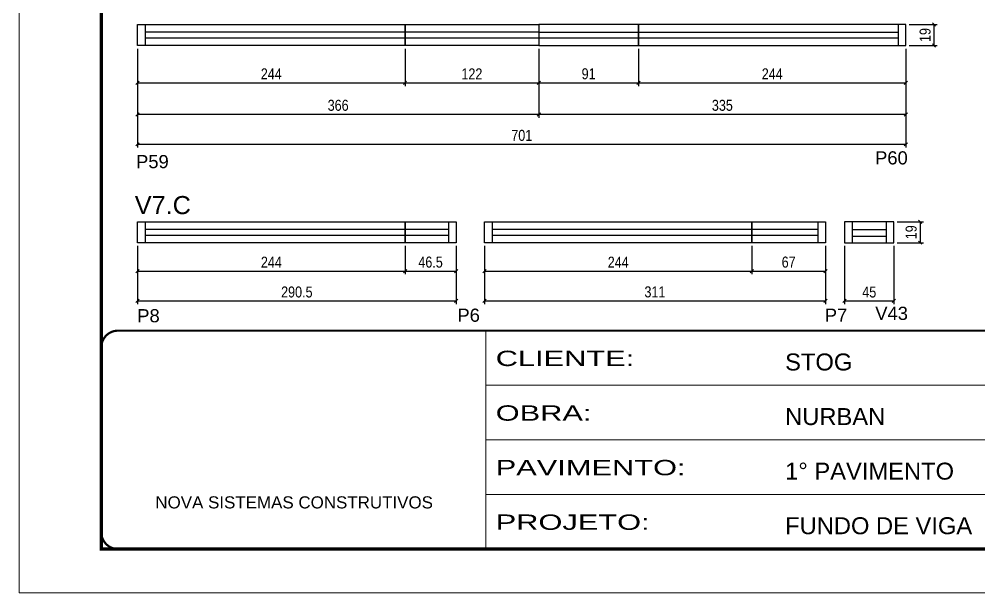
# Model space of a CAD drawing. Header units: millimetres. Extents: x 2455 to 8708, y 366 to 3713.
# Drawn here: x 4053 to 4929, y 1514 to 2038 of the extents above; entities that cross this region are included whole.
import ezdxf

# ---------------------------------------------------------------- set-up
doc = ezdxf.new("R2010")
doc.units = ezdxf.units.MM
doc.linetypes.add('CONTINUO', pattern=[0])
doc.linetypes.add('DASHED', pattern=[0.75, 0.5, -0.25])
for name, color, linetype in [('5', 5, 'Continuous'), ('COTA', 241, 'Continuous'), ('NOMENCLATURA', 7, 'Continuous'), ('Painéis', 200, 'Continuous'), ('SARR_2.2x7', 40, 'Continuous')]:
    doc.layers.add(name, color=color, linetype=linetype)
doc.layers.add('Folhas', color=255, linetype='Continuous', lineweight=9)
doc.layers.add('SARRAFO DE PRESSAO', color=251, linetype='DASHED', lineweight=9)
doc.styles.add('ARIAL', font='arial.ttf')
doc.styles.add('COTA TECNICA', font='techl___.ttf', dxfattribs={"height": 10})
doc.styles.add('COTA TECNICA-50', font='techl___.ttf', dxfattribs={"height": 10})
doc.styles.get("Standard").update_dxf_attribs({"font": 'arial.ttf'})
doc.styles.add('Tecnologia', font='')
doc.styles.get('Tecnologia').set_extended_font_data('Forgotten Futurist')
doc.dimstyles.new('COTA PAINEL-50', dxfattribs={"dimtxt": 10, "dimasz": 3, "dimexe": 3, "dimexo": 3, "dimgap": 3, "dimtad": 1, "dimdec": 1, "dimzin": 12, "dimdsep": 46, "dimtxsty": 'COTA TECNICA-50', "dimblk1": 'OBLIQUE', "dimblk2": 'OBLIQUE', "dimsah": 1, "dimcen": 0.9, "dimclrd": 4, "dimclre": 4, "dimclrt": 240, "dimadec": 1, "dimazin": 3, "dimtfac": 1, "dimtdec": 1, "dimtmove": 0, "dimatfit": 3, "dimfxl": 1, "dimtolj": 1, "dimtzin": 12, "dimarcsym": 0})
doc.dimstyles.new('PAINEL', dxfattribs={"dimtxt": 10, "dimasz": 3, "dimexe": 3, "dimexo": 3, "dimgap": 3, "dimtad": 1, "dimdec": 1, "dimzin": 12, "dimdsep": 46, "dimtxsty": 'COTA TECNICA', "dimblk1": 'OBLIQUE', "dimblk2": 'OBLIQUE', "dimsah": 1, "dimcen": 0.9, "dimclrd": 4, "dimclre": 4, "dimclrt": 240, "dimadec": 1, "dimazin": 3, "dimtfac": 1, "dimtdec": 1, "dimtmove": 0, "dimatfit": 3, "dimfxl": 1, "dimtolj": 1, "dimtzin": 12, "dimarcsym": 0})

# ---------------------------------------------------------------- blocks, each defined once
blk = doc.blocks.new('9999999999')
at = {"color": 30, "linetype": 'CONTINUO'}
for p, q in [((98564.56, 34230.21), (98564.56, 34429.45)), ((98564.56, 34379.64), (99583.98, 34379.64)), ((98564.56, 34329.83), (99487.98, 34329.83)), ((98564.56, 34280.02), (99487.98, 34280.02))]:
    blk.add_line(p, q, dxfattribs=at)
at = {"color": 30, "linetype": 'CONTINUO', "const_width": 2}
blk.add_lwpolyline([(99583.98, 34230.21), (99583.98, 34414.45, 0.414214), (99568.98, 34429.45), (98228.98, 34429.45, 0.414214), (98213.98, 34414.45), (98213.98, 34245.21, 0.414214), (98228.98, 34230.21), (99583.98, 34230.21)], format="xyb", dxfattribs=at)
at = {"layer": 'Folhas'}
blk.add_lwpolyline([(98138.98, 34190.21), (99623.98, 34190.21), (99623.98, 35240.21), (98138.98, 35240.21)], close=True, dxfattribs=at)
at = {"layer": 'Folhas', "color": 30, "const_width": 3}
blk.add_lwpolyline([(98213.98, 34230.21), (99583.98, 34230.21), (99583.98, 35200.21), (98213.98, 35200.21)], close=True, dxfattribs=at)
at = {"color": 7, "linetype": 'Continuous', "ltscale": 5, "style": 'ARIAL'}
for s, height, p in [('STOG', 15.483, (98837.68, 34393.13)), ('NURBAN', 15.483, (98837.68, 34343.32)), ('1° PAVIMENTO', 15.4829, (98837.68, 34293.51)), ('NOVA SISTEMAS CONSTRUTIVOS', 11.0592, (98263.19, 34267.21)), ('FUNDO DE VIGA', 15.4829, (98837.68, 34243.7))]:
    blk.add_text(s, height=height, dxfattribs=at).set_placement(p)
at = {"layer": 'Folhas', "color": 7, "style": 'Tecnologia', "width": 1.5}
for s, p in [('CLIENTE:', (98573.65, 34397.17)), ('OBRA:', (98573.65, 34347.31)), ('PAVIMENTO:', (98573.65, 34297.5)), ('PROJETO:', (98573.65, 34247.69))]:
    blk.add_text(s, height=14, dxfattribs=at).set_placement(p)
blk = doc.blocks.new('_Oblique')
at = {"color": 0, "linetype": 'ByBlock', "lineweight": -2}
blk.add_line((-0.5, -0.5), (0.5, 0.5), dxfattribs=at)
blk = doc.blocks.new('*D20')
at = {"layer": 'COTA', "color": 4, "linetype": 'ByBlock', "lineweight": -2, "transparency": 16777216}
for p, q in [((4161.22, 2011.04), (4161.22, 1948.1)), ((4527.22, 2011.04), (4527.22, 1948.1)), ((4527.22, 1951.1), (4161.22, 1951.1))]:
    blk.add_line(p, q, dxfattribs=at)
at = {"layer": 'Defpoints', "color": 0, "linetype": 'ByBlock', "transparency": 16777216}
for p in [(4161.22, 2014.04), (4527.22, 2014.04), (4161.22, 1951.1)]:
    blk.add_point(p, dxfattribs=at)
at = {"layer": 'COTA', "color": 4, "linetype": 'ByBlock', "lineweight": -2, "transparency": 16777216, "xscale": 3, "yscale": 3, "zscale": 3, "rotation": 180}
blk.add_blockref('_Oblique', (4161.22, 1951.1), dxfattribs=at)
at = {"layer": 'COTA', "color": 4, "linetype": 'ByBlock', "lineweight": -2, "transparency": 16777216, "xscale": 3, "yscale": 3, "zscale": 3}
blk.add_blockref('_Oblique', (4527.22, 1951.1), dxfattribs=at)
at = {"layer": 'COTA', "color": 240, "linetype": 'ByBlock', "transparency": 16777216, "insert": (4344.22, 1959.32), "char_height": 10, "attachment_point": 5, "style": 'COTA TECNICA-50'}
blk.add_mtext('\\A1;366', dxfattribs=at)
blk = doc.blocks.new('*D21')
at = {"layer": 'COTA', "color": 4, "linetype": 'ByBlock', "lineweight": -2, "transparency": 16777216}
for p, q in [((4161.22, 2011.04), (4161.22, 1977)), ((4405.22, 2011.04), (4405.22, 1977)), ((4161.22, 1980), (4405.22, 1980))]:
    blk.add_line(p, q, dxfattribs=at)
at = {"layer": 'Defpoints', "color": 0, "linetype": 'ByBlock', "transparency": 16777216}
for p in [(4161.22, 2014.04), (4405.22, 2014.04), (4405.22, 1980)]:
    blk.add_point(p, dxfattribs=at)
at = {"layer": 'COTA', "color": 4, "linetype": 'ByBlock', "lineweight": -2, "transparency": 16777216, "xscale": 3, "yscale": 3, "zscale": 3, "rotation": 180}
blk.add_blockref('_Oblique', (4161.22, 1980), dxfattribs=at)
at = {"layer": 'COTA', "color": 4, "linetype": 'ByBlock', "lineweight": -2, "transparency": 16777216, "xscale": 3, "yscale": 3, "zscale": 3}
blk.add_blockref('_Oblique', (4405.22, 1980), dxfattribs=at)
at = {"layer": 'COTA', "color": 240, "linetype": 'ByBlock', "transparency": 16777216, "insert": (4283.22, 1988.08), "char_height": 10, "attachment_point": 5, "style": 'COTA TECNICA-50'}
blk.add_mtext('\\A1;244', dxfattribs=at)
blk = doc.blocks.new('*D22')
at = {"layer": 'COTA', "color": 4, "linetype": 'ByBlock', "lineweight": -2, "transparency": 16777216}
for p, q in [((4405.22, 2011.04), (4405.22, 1977)), ((4527.22, 2011.04), (4527.22, 1977)), ((4405.22, 1980), (4527.22, 1980))]:
    blk.add_line(p, q, dxfattribs=at)
at = {"layer": 'Defpoints', "color": 0, "linetype": 'ByBlock', "transparency": 16777216}
for p in [(4405.22, 2014.04), (4527.22, 2014.04), (4527.22, 1980)]:
    blk.add_point(p, dxfattribs=at)
at = {"layer": 'COTA', "color": 4, "linetype": 'ByBlock', "lineweight": -2, "transparency": 16777216, "xscale": 3, "yscale": 3, "zscale": 3, "rotation": 180}
blk.add_blockref('_Oblique', (4405.22, 1980), dxfattribs=at)
at = {"layer": 'COTA', "color": 4, "linetype": 'ByBlock', "lineweight": -2, "transparency": 16777216, "xscale": 3, "yscale": 3, "zscale": 3}
blk.add_blockref('_Oblique', (4527.22, 1980), dxfattribs=at)
at = {"layer": 'COTA', "color": 240, "linetype": 'ByBlock', "transparency": 16777216, "insert": (4466.22, 1988.06), "char_height": 10, "attachment_point": 5, "style": 'COTA TECNICA-50'}
blk.add_mtext('\\A1;122', dxfattribs=at)
blk = doc.blocks.new('*D23')
at = {"layer": 'COTA', "color": 4, "linetype": 'ByBlock', "lineweight": -2, "transparency": 16777216}
for p, q in [((4527.22, 2011.04), (4527.22, 1948.1)), ((4862.2, 2011.04), (4862.2, 1948.1)), ((4862.2, 1951.1), (4527.22, 1951.1))]:
    blk.add_line(p, q, dxfattribs=at)
at = {"layer": 'Defpoints', "color": 0, "linetype": 'ByBlock', "transparency": 16777216}
for p in [(4527.22, 2014.04), (4862.2, 2014.04), (4527.22, 1951.1)]:
    blk.add_point(p, dxfattribs=at)
at = {"layer": 'COTA', "color": 4, "linetype": 'ByBlock', "lineweight": -2, "transparency": 16777216, "xscale": 3, "yscale": 3, "zscale": 3, "rotation": 180}
blk.add_blockref('_Oblique', (4527.22, 1951.1), dxfattribs=at)
at = {"layer": 'COTA', "color": 4, "linetype": 'ByBlock', "lineweight": -2, "transparency": 16777216, "xscale": 3, "yscale": 3, "zscale": 3}
blk.add_blockref('_Oblique', (4862.2, 1951.1), dxfattribs=at)
at = {"layer": 'COTA', "color": 240, "linetype": 'ByBlock', "transparency": 16777216, "insert": (4694.71, 1959.32), "char_height": 10, "attachment_point": 5, "style": 'COTA TECNICA-50'}
blk.add_mtext('\\A1;335', dxfattribs=at)
blk = doc.blocks.new('*D146')
at = {"layer": 'COTA', "color": 4, "lineweight": -2, "transparency": 16777216}
for p, q in [((4161.22, 2011.04), (4161.22, 1920.78)), ((4862.2, 2011.04), (4862.2, 1920.78)), ((4161.22, 1923.78), (4862.2, 1923.78))]:
    blk.add_line(p, q, dxfattribs=at)
at = {"layer": 'Defpoints', "color": 0, "transparency": 16777216}
for p in [(4161.22, 2014.04), (4862.2, 2014.04), (4862.2, 1923.78)]:
    blk.add_point(p, dxfattribs=at)
at = {"layer": 'COTA', "color": 4, "lineweight": -2, "transparency": 16777216, "xscale": 3, "yscale": 3, "zscale": 3, "rotation": 180}
blk.add_blockref('_Oblique', (4161.22, 1923.78), dxfattribs=at)
at = {"layer": 'COTA', "color": 4, "lineweight": -2, "transparency": 16777216, "xscale": 3, "yscale": 3, "zscale": 3}
blk.add_blockref('_Oblique', (4862.2, 1923.78), dxfattribs=at)
at = {"layer": 'COTA', "color": 240, "transparency": 16777216, "insert": (4511.71, 1931.88), "char_height": 10, "attachment_point": 5, "style": 'COTA TECNICA'}
blk.add_mtext('\\A1;701', dxfattribs=at)
blk = doc.blocks.new('*D24')
at = {"layer": 'COTA', "color": 4, "lineweight": -2, "transparency": 16777216}
for p, q in [((4527.22, 2011.04), (4527.22, 1977)), ((4618.2, 2011.04), (4618.2, 1977)), ((4527.22, 1980), (4618.2, 1980))]:
    blk.add_line(p, q, dxfattribs=at)
at = {"layer": 'Defpoints', "color": 0, "transparency": 16777216}
for p in [(4527.22, 2014.04), (4618.2, 2014.04), (4618.2, 1980)]:
    blk.add_point(p, dxfattribs=at)
at = {"layer": 'COTA', "color": 4, "lineweight": -2, "transparency": 16777216, "xscale": 3, "yscale": 3, "zscale": 3, "rotation": 180}
blk.add_blockref('_Oblique', (4527.22, 1980), dxfattribs=at)
at = {"layer": 'COTA', "color": 4, "lineweight": -2, "transparency": 16777216, "xscale": 3, "yscale": 3, "zscale": 3}
blk.add_blockref('_Oblique', (4618.2, 1980), dxfattribs=at)
at = {"layer": 'COTA', "color": 240, "transparency": 16777216, "insert": (4572.71, 1988.09), "char_height": 10, "attachment_point": 5, "style": 'COTA TECNICA'}
blk.add_mtext('\\A1;91', dxfattribs=at)
blk = doc.blocks.new('*D25')
at = {"layer": 'COTA', "color": 4, "lineweight": -2, "transparency": 16777216}
for p, q in [((4618.2, 2011.04), (4618.2, 1977)), ((4862.2, 2011.04), (4862.2, 1977)), ((4618.2, 1980), (4862.2, 1980))]:
    blk.add_line(p, q, dxfattribs=at)
at = {"layer": 'Defpoints', "color": 0, "transparency": 16777216}
for p in [(4618.2, 2014.04), (4862.2, 2014.04), (4862.2, 1980)]:
    blk.add_point(p, dxfattribs=at)
at = {"layer": 'COTA', "color": 4, "lineweight": -2, "transparency": 16777216, "xscale": 3, "yscale": 3, "zscale": 3, "rotation": 180}
blk.add_blockref('_Oblique', (4618.2, 1980), dxfattribs=at)
at = {"layer": 'COTA', "color": 4, "lineweight": -2, "transparency": 16777216, "xscale": 3, "yscale": 3, "zscale": 3}
blk.add_blockref('_Oblique', (4862.2, 1980), dxfattribs=at)
at = {"layer": 'COTA', "color": 240, "transparency": 16777216, "insert": (4740.2, 1988.08), "char_height": 10, "attachment_point": 5, "style": 'COTA TECNICA'}
blk.add_mtext('\\A1;244', dxfattribs=at)
blk = doc.blocks.new('*D147')
at = {"layer": 'COTA', "color": 4, "lineweight": -2, "transparency": 16777216}
for p, q in [((4865.2, 2033.04), (4890.77, 2033.04)), ((4887.77, 2014.04), (4887.77, 2033.04)), ((4865.2, 2014.04), (4890.77, 2014.04))]:
    blk.add_line(p, q, dxfattribs=at)
at = {"layer": 'Defpoints', "color": 0, "transparency": 16777216}
for p in [(4862.2, 2033.04), (4887.77, 2033.04), (4862.2, 2014.04)]:
    blk.add_point(p, dxfattribs=at)
at = {"layer": 'COTA', "color": 4, "lineweight": -2, "transparency": 16777216, "xscale": 3, "yscale": 3, "zscale": 3}
for p, rotation in [((4887.77, 2033.04), 90), ((4887.77, 2014.04), 270)]:
    blk.add_blockref('_Oblique', p, dxfattribs=dict(at, rotation=rotation))
at = {"layer": 'COTA', "color": 240, "transparency": 16777216, "insert": (4879.68, 2023.54), "char_height": 10, "attachment_point": 5, "rotation": 90, "style": 'COTA TECNICA'}
blk.add_mtext('\\A1;19', dxfattribs=at)
blk = doc.blocks.new('*D26')
at = {"layer": 'COTA', "color": 4, "linetype": 'ByBlock', "lineweight": -2, "transparency": 16777216}
for p, q in [((4161.28, 1831.01), (4161.28, 1805.13)), ((4405.28, 1831.01), (4405.28, 1805.13)), ((4161.28, 1808.13), (4405.28, 1808.13))]:
    blk.add_line(p, q, dxfattribs=at)
at = {"layer": 'Defpoints', "color": 0, "linetype": 'ByBlock', "transparency": 16777216}
for p in [(4161.28, 1834.01), (4405.28, 1834.01), (4405.28, 1808.13)]:
    blk.add_point(p, dxfattribs=at)
at = {"layer": 'COTA', "color": 4, "linetype": 'ByBlock', "lineweight": -2, "transparency": 16777216, "xscale": 3, "yscale": 3, "zscale": 3, "rotation": 180}
blk.add_blockref('_Oblique', (4161.28, 1808.13), dxfattribs=at)
at = {"layer": 'COTA', "color": 4, "linetype": 'ByBlock', "lineweight": -2, "transparency": 16777216, "xscale": 3, "yscale": 3, "zscale": 3}
blk.add_blockref('_Oblique', (4405.28, 1808.13), dxfattribs=at)
at = {"layer": 'COTA', "color": 240, "linetype": 'ByBlock', "transparency": 16777216, "insert": (4283.28, 1816.2), "char_height": 10, "attachment_point": 5, "style": 'COTA TECNICA-50'}
blk.add_mtext('\\A1;244', dxfattribs=at)
blk = doc.blocks.new('*D27')
at = {"layer": 'COTA', "color": 4, "linetype": 'ByBlock', "lineweight": -2, "transparency": 16777216}
for p, q in [((4405.28, 1831.01), (4405.28, 1805.13)), ((4451.77, 1831.01), (4451.77, 1805.13)), ((4405.28, 1808.13), (4451.77, 1808.13))]:
    blk.add_line(p, q, dxfattribs=at)
at = {"layer": 'Defpoints', "color": 0, "linetype": 'ByBlock', "transparency": 16777216}
for p in [(4405.28, 1834.01), (4451.77, 1834.01), (4451.77, 1808.13)]:
    blk.add_point(p, dxfattribs=at)
at = {"layer": 'COTA', "color": 4, "linetype": 'ByBlock', "lineweight": -2, "transparency": 16777216, "xscale": 3, "yscale": 3, "zscale": 3, "rotation": 180}
blk.add_blockref('_Oblique', (4405.28, 1808.13), dxfattribs=at)
at = {"layer": 'COTA', "color": 4, "linetype": 'ByBlock', "lineweight": -2, "transparency": 16777216, "xscale": 3, "yscale": 3, "zscale": 3}
blk.add_blockref('_Oblique', (4451.77, 1808.13), dxfattribs=at)
at = {"layer": 'COTA', "color": 240, "linetype": 'ByBlock', "transparency": 16777216, "insert": (4428.53, 1816.24), "char_height": 10, "attachment_point": 5, "style": 'COTA TECNICA-50'}
blk.add_mtext('\\A1;46.5', dxfattribs=at)
blk = doc.blocks.new('*D148')
at = {"layer": 'COTA', "color": 4, "lineweight": -2, "transparency": 16777216}
for p, q in [((4161.28, 1831.01), (4161.28, 1777.8)), ((4451.77, 1831.01), (4451.77, 1777.8)), ((4161.28, 1780.8), (4451.77, 1780.8))]:
    blk.add_line(p, q, dxfattribs=at)
at = {"layer": 'Defpoints', "color": 0, "transparency": 16777216}
for p in [(4161.28, 1834.01), (4451.77, 1834.01), (4451.77, 1780.8)]:
    blk.add_point(p, dxfattribs=at)
at = {"layer": 'COTA', "color": 4, "lineweight": -2, "transparency": 16777216, "xscale": 3, "yscale": 3, "zscale": 3, "rotation": 180}
blk.add_blockref('_Oblique', (4161.28, 1780.8), dxfattribs=at)
at = {"layer": 'COTA', "color": 4, "lineweight": -2, "transparency": 16777216, "xscale": 3, "yscale": 3, "zscale": 3}
blk.add_blockref('_Oblique', (4451.77, 1780.8), dxfattribs=at)
at = {"layer": 'COTA', "color": 240, "transparency": 16777216, "insert": (4306.53, 1788.94), "char_height": 10, "attachment_point": 5, "style": 'COTA TECNICA'}
blk.add_mtext('\\A1;290.5', dxfattribs=at)
blk = doc.blocks.new('*D28')
at = {"layer": 'COTA', "color": 4, "linetype": 'ByBlock', "lineweight": -2, "transparency": 16777216}
for p, q in [((4477.7, 1831.01), (4477.7, 1805.13)), ((4721.7, 1831.01), (4721.7, 1805.13)), ((4477.7, 1808.13), (4721.7, 1808.13))]:
    blk.add_line(p, q, dxfattribs=at)
at = {"layer": 'Defpoints', "color": 0, "linetype": 'ByBlock', "transparency": 16777216}
for p in [(4477.7, 1834.01), (4721.7, 1834.01), (4721.7, 1808.13)]:
    blk.add_point(p, dxfattribs=at)
at = {"layer": 'COTA', "color": 4, "linetype": 'ByBlock', "lineweight": -2, "transparency": 16777216, "xscale": 3, "yscale": 3, "zscale": 3, "rotation": 180}
blk.add_blockref('_Oblique', (4477.7, 1808.13), dxfattribs=at)
at = {"layer": 'COTA', "color": 4, "linetype": 'ByBlock', "lineweight": -2, "transparency": 16777216, "xscale": 3, "yscale": 3, "zscale": 3}
blk.add_blockref('_Oblique', (4721.7, 1808.13), dxfattribs=at)
at = {"layer": 'COTA', "color": 240, "linetype": 'ByBlock', "transparency": 16777216, "insert": (4599.7, 1816.2), "char_height": 10, "attachment_point": 5, "style": 'COTA TECNICA-50'}
blk.add_mtext('\\A1;244', dxfattribs=at)
blk = doc.blocks.new('*D29')
at = {"layer": 'COTA', "color": 4, "linetype": 'ByBlock', "lineweight": -2, "transparency": 16777216}
for p, q in [((4721.7, 1831.01), (4721.7, 1805.13)), ((4788.68, 1831.01), (4788.68, 1805.13)), ((4721.7, 1808.13), (4788.68, 1808.13))]:
    blk.add_line(p, q, dxfattribs=at)
at = {"layer": 'Defpoints', "color": 0, "linetype": 'ByBlock', "transparency": 16777216}
for p in [(4721.7, 1834.01), (4788.68, 1834.01), (4788.68, 1808.13)]:
    blk.add_point(p, dxfattribs=at)
at = {"layer": 'COTA', "color": 4, "linetype": 'ByBlock', "lineweight": -2, "transparency": 16777216, "xscale": 3, "yscale": 3, "zscale": 3, "rotation": 180}
blk.add_blockref('_Oblique', (4721.7, 1808.13), dxfattribs=at)
at = {"layer": 'COTA', "color": 4, "linetype": 'ByBlock', "lineweight": -2, "transparency": 16777216, "xscale": 3, "yscale": 3, "zscale": 3}
blk.add_blockref('_Oblique', (4788.68, 1808.13), dxfattribs=at)
at = {"layer": 'COTA', "color": 240, "linetype": 'ByBlock', "transparency": 16777216, "insert": (4755.19, 1816.23), "char_height": 10, "attachment_point": 5, "style": 'COTA TECNICA-50'}
blk.add_mtext('\\A1;67', dxfattribs=at)
blk = doc.blocks.new('*D149')
at = {"layer": 'COTA', "color": 4, "lineweight": -2, "transparency": 16777216}
for p, q in [((4477.7, 1831.01), (4477.7, 1777.8)), ((4788.68, 1831.01), (4788.68, 1777.8)), ((4477.7, 1780.8), (4788.68, 1780.8))]:
    blk.add_line(p, q, dxfattribs=at)
at = {"layer": 'Defpoints', "color": 0, "transparency": 16777216}
for p in [(4477.7, 1834.01), (4788.68, 1834.01), (4788.68, 1780.8)]:
    blk.add_point(p, dxfattribs=at)
at = {"layer": 'COTA', "color": 4, "lineweight": -2, "transparency": 16777216, "xscale": 3, "yscale": 3, "zscale": 3, "rotation": 180}
blk.add_blockref('_Oblique', (4477.7, 1780.8), dxfattribs=at)
at = {"layer": 'COTA', "color": 4, "lineweight": -2, "transparency": 16777216, "xscale": 3, "yscale": 3, "zscale": 3}
blk.add_blockref('_Oblique', (4788.68, 1780.8), dxfattribs=at)
at = {"layer": 'COTA', "color": 240, "transparency": 16777216, "insert": (4633.19, 1789.02), "char_height": 10, "attachment_point": 5, "style": 'COTA TECNICA'}
blk.add_mtext('\\A1;311', dxfattribs=at)
blk = doc.blocks.new('*D30')
at = {"layer": 'COTA', "color": 4, "lineweight": -2, "transparency": 16777216}
for p, q in [((4854.18, 1853.01), (4878.04, 1853.01)), ((4875.04, 1853.01), (4875.04, 1834.01)), ((4854.18, 1834.01), (4878.04, 1834.01))]:
    blk.add_line(p, q, dxfattribs=at)
at = {"layer": 'Defpoints', "color": 0, "transparency": 16777216}
for p in [(4851.18, 1853.01), (4851.18, 1834.01), (4875.04, 1834.01)]:
    blk.add_point(p, dxfattribs=at)
at = {"layer": 'COTA', "color": 4, "lineweight": -2, "transparency": 16777216, "xscale": 3, "yscale": 3, "zscale": 3}
for p, rotation in [((4875.04, 1853.01), 90), ((4875.04, 1834.01), 270)]:
    blk.add_blockref('_Oblique', p, dxfattribs=dict(at, rotation=rotation))
at = {"layer": 'COTA', "color": 240, "transparency": 16777216, "insert": (4866.95, 1843.51), "char_height": 10, "attachment_point": 5, "rotation": 90, "style": 'COTA TECNICA'}
blk.add_mtext('\\A1;19', dxfattribs=at)
blk = doc.blocks.new('*D150')
at = {"layer": 'COTA', "color": 4, "linetype": 'ByBlock', "lineweight": -2, "transparency": 16777216}
for p, q in [((4806.18, 1831.01), (4806.18, 1777.8)), ((4851.18, 1831.01), (4851.18, 1777.8)), ((4806.18, 1780.8), (4851.18, 1780.8))]:
    blk.add_line(p, q, dxfattribs=at)
at = {"layer": 'Defpoints', "color": 0, "linetype": 'ByBlock', "transparency": 16777216}
for p in [(4806.18, 1834.01), (4851.18, 1834.01), (4851.18, 1780.8)]:
    blk.add_point(p, dxfattribs=at)
at = {"layer": 'COTA', "color": 4, "linetype": 'ByBlock', "lineweight": -2, "transparency": 16777216, "xscale": 3, "yscale": 3, "zscale": 3, "rotation": 180}
blk.add_blockref('_Oblique', (4806.18, 1780.8), dxfattribs=at)
at = {"layer": 'COTA', "color": 4, "linetype": 'ByBlock', "lineweight": -2, "transparency": 16777216, "xscale": 3, "yscale": 3, "zscale": 3}
blk.add_blockref('_Oblique', (4851.18, 1780.8), dxfattribs=at)
at = {"layer": 'COTA', "color": 240, "linetype": 'ByBlock', "transparency": 16777216, "insert": (4828.68, 1788.91), "char_height": 10, "attachment_point": 5, "style": 'COTA TECNICA-50'}
blk.add_mtext('\\A1;45', dxfattribs=at)

msp = doc.modelspace()

# ---------------------------------------------------------------- linework, layer by layer
at = {"layer": 'Painéis'}
for points in [[(4405.22, 2014.04), (4161.22, 2014.04), (4161.22, 2033.04), (4405.22, 2033.04)], [(4405.22, 2033.04), (4527.22, 2033.04), (4527.22, 2014.04), (4405.22, 2014.04)], [(4618.2, 2033.04), (4527.22, 2033.04), (4527.22, 2014.04), (4618.2, 2014.04)], [(4862.2, 2033.04), (4618.2, 2033.04), (4618.2, 2014.04), (4862.2, 2014.04)], [(4405.28, 1834.01), (4161.28, 1834.01), (4161.28, 1853.01), (4405.28, 1853.01)], [(4405.28, 1853.01), (4451.78, 1853.01), (4451.78, 1834.01), (4405.28, 1834.01)], [(4721.7, 1834.01), (4477.7, 1834.01), (4477.7, 1853.01), (4721.7, 1853.01)], [(4721.7, 1853.01), (4788.7, 1853.01), (4788.7, 1834.01), (4721.7, 1834.01)]]:
    msp.add_lwpolyline(points, close=True, dxfattribs=at)
at = {"layer": 'Painéis', "linetype": 'ByBlock'}
msp.add_lwpolyline([(4806.18, 1853.01), (4806.18, 1834.01), (4851.18, 1834.01), (4851.18, 1853.01)], close=True, dxfattribs=at)
at = {"layer": 'SARR_2.2x7', "linetype": 'Continuous'}
for p, q in [((4168.22, 2033.04), (4168.22, 2014.04)), ((4855.2, 2033.04), (4855.2, 2014.04)), ((4527.22, 2026.04), (4168.22, 2026.04)), ((4527.22, 2026.04), (4855.2, 2026.04)), ((4168.22, 2021.04), (4527.22, 2021.04)), ((4527.22, 2021.04), (4855.2, 2021.04)), ((4168.28, 1853.01), (4168.28, 1834.01)), ((4444.77, 1853.01), (4444.77, 1834.01)), ((4484.7, 1853.01), (4484.7, 1834.01)), ((4781.68, 1853.01), (4781.68, 1834.01)), ((4813.18, 1853.01), (4813.18, 1834.01)), ((4844.18, 1853.01), (4844.18, 1834.01)), ((4444.77, 1846.01), (4168.28, 1846.01)), ((4168.28, 1841.01), (4444.77, 1841.01)), ((4781.68, 1846.01), (4484.7, 1846.01)), ((4484.7, 1841.01), (4781.68, 1841.01)), ((4813.18, 1846.01), (4844.18, 1846.01)), ((4813.18, 1840.01), (4844.18, 1840.01))]:
    msp.add_line(p, q, dxfattribs=at)

# ---------------------------------------------------------------- block references
at = {"layer": 'SARRAFO DE PRESSAO', "color": 6, "linetype": 'ByBlock'}
msp.add_blockref('9999999999', (-94085.71, -32675.76), dxfattribs=at)

# ---------------------------------------------------------------- texts
at = {"layer": '5', "linetype": 'Continuous'}
for s, p in [('P60', (4834.01, 1905.42)), ('P59', (4159.87, 1902)), ('P8', (4160.96, 1761.34)), ('P6', (4453.01, 1761.83)), ('P7', (4788.12, 1761.83)), ('V43', (4834.19, 1763.54))]:
    msp.add_text(s, height=12, rotation=359.99996, dxfattribs=at).set_placement(p)
at = {"layer": 'NOMENCLATURA', "linetype": 'Continuous'}
msp.add_text('V7.C', height=16.5, dxfattribs=at).set_placement((4158.69, 1860.08))

# ---------------------------------------------------------------- dimensions: what is measured, and where the dimension line sits
at = {"layer": 'COTA'}
for base, p1, p2, picture, middle in [((4887.77, 2033.04), (4862.2, 2014.04), (4862.2, 2033.04), '*D147', (4879.68, 2023.54)), ((4875.04, 1834.01), (4851.18, 1853.01), (4851.18, 1834.01), '*D30', (4866.95, 1843.51))]:
    dim = msp.add_linear_dim(base=base, p1=p1, p2=p2, angle=90, dimstyle='PAINEL', dxfattribs=at)
    dim.commit()
    dim.dimension.update_dxf_attribs({"geometry": picture, "text_midpoint": middle})
at = {"layer": 'COTA', "color": 1, "linetype": 'ByBlock'}
for base, p1, p2, picture, middle in [((4161.22, 1951.1), (4527.22, 2014.04), (4161.22, 2014.04), '*D20', (4344.22, 1959.32)), ((4405.22, 1980), (4161.22, 2014.04), (4405.22, 2014.04), '*D21', (4283.22, 1988.08)), ((4527.22, 1980), (4405.22, 2014.04), (4527.22, 2014.04), '*D22', (4466.22, 1988.06)), ((4527.22, 1951.1), (4862.2, 2014.04), (4527.22, 2014.04), '*D23', (4694.71, 1959.32)), ((4405.28, 1808.13), (4161.28, 1834.01), (4405.28, 1834.01), '*D26', (4283.28, 1816.2)), ((4451.77, 1808.13), (4405.28, 1834.01), (4451.77, 1834.01), '*D27', (4428.53, 1816.24)), ((4721.7, 1808.13), (4477.7, 1834.01), (4721.7, 1834.01), '*D28', (4599.7, 1816.2)), ((4788.68, 1808.13), (4721.7, 1834.01), (4788.68, 1834.01), '*D29', (4755.19, 1816.23)), ((4851.18, 1780.8), (4806.18, 1834.01), (4851.18, 1834.01), '*D150', (4828.68, 1788.91))]:
    dim = msp.add_linear_dim(base=base, p1=p1, p2=p2, dimstyle='COTA PAINEL-50', override={"dimarcsym": 1}, dxfattribs=at)
    dim.commit()
    dim.dimension.update_dxf_attribs({"geometry": picture, "text_midpoint": middle})
at = {"layer": 'COTA', "color": 5}
for base, p1, p2, picture, middle in [((4862.2, 1923.78), (4161.22, 2014.04), (4862.2, 2014.04), '*D146', (4511.71, 1931.88)), ((4618.2, 1980), (4527.22, 2014.04), (4618.2, 2014.04), '*D24', (4572.71, 1988.09)), ((4862.2, 1980), (4618.2, 2014.04), (4862.2, 2014.04), '*D25', (4740.2, 1988.08)), ((4451.77, 1780.8), (4161.28, 1834.01), (4451.77, 1834.01), '*D148', (4306.53, 1788.94)), ((4788.68, 1780.8), (4477.7, 1834.01), (4788.68, 1834.01), '*D149', (4633.19, 1789.02))]:
    dim = msp.add_linear_dim(base=base, p1=p1, p2=p2, dimstyle='PAINEL', dxfattribs=at)
    dim.commit()
    dim.dimension.update_dxf_attribs({"geometry": picture, "text_midpoint": middle})

doc.saveas('drawing.dxf')
